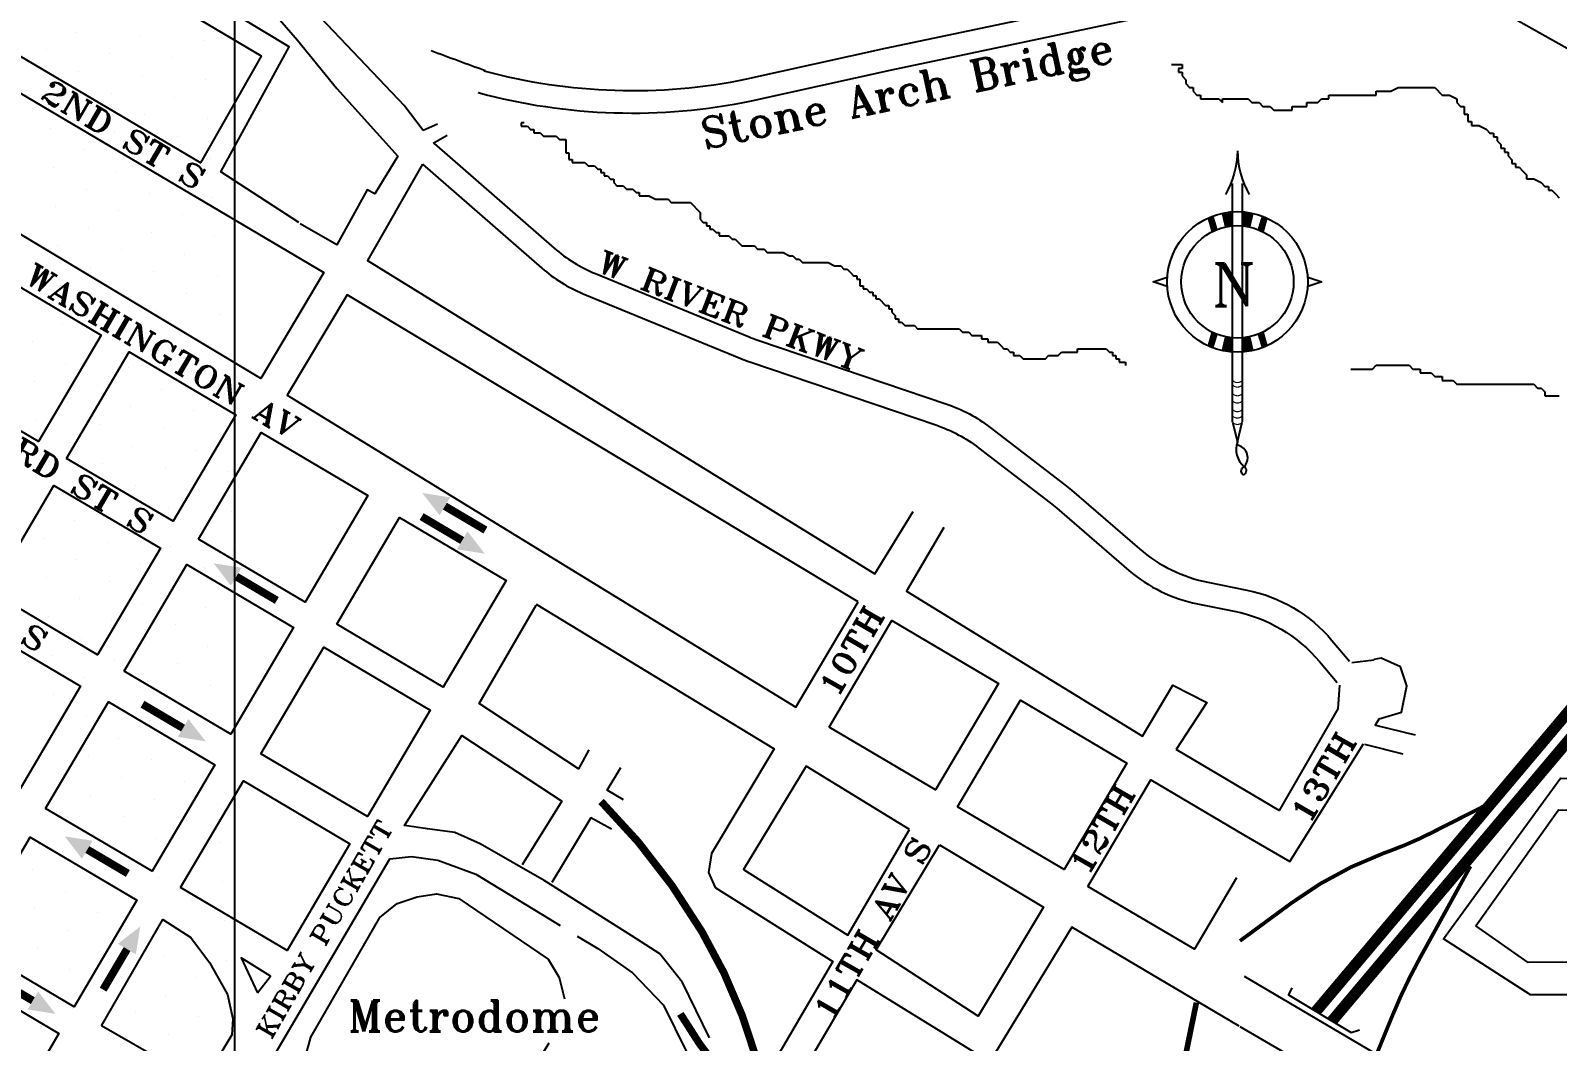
# Model space of a CAD drawing. Extents: x -273 to 22785, y -15 to 12122.
# Drawn here: x 8410 to 12484, y 5490 to 8186 of the extents above; entities that cross this region are included whole.
import ezdxf
from ezdxf.enums import TextEntityAlignment as Align

# ---------------------------------------------------------------- set-up
doc = ezdxf.new("R2010")
doc.units = 0
doc.linetypes.add('HIDDEN', pattern=[0.375, 0.25, -0.125])
doc.layers.get('0').update_dxf_attribs({"linetype": 'CONTINUOUS'})
for name, color, linetype in [('BORDER_AND_TITLE_INFORMATI', 5, 'CONTINUOUS'), ('FREEWAYS', 2, 'CONTINUOUS'), ('HYPERLINK_REGIONS', 253, 'CONTINUOUS'), ('NORTH_ARROW', 6, 'CONTINUOUS'), ('STREET_CURBS', 7, 'CONTINUOUS'), ('STREET_NAMES', 7, 'CONTINUOUS'), ('TEXT_LABELS_AND_DIRECTIONS', 1, 'HIDDEN'), ('TRAFFIC_DIRECTION_ARROW', 7, 'CONTINUOUS')]:
    doc.layers.add(name, color=color, linetype=linetype)
doc.styles.add('ROMAN', font='romant.shx')
doc.styles.add('ROMAN_60', font='romant.shx', dxfattribs={"height": 60})

# ---------------------------------------------------------------- blocks, each defined once
blk = doc.blocks.new('*X5')
at = {"color": 0}
for p, q in [((8532.9, 8182), (8532.9, 8182)), ((8701.5, 8171.1), (8701.5, 8171.1)), ((8870.2, 8160.3), (8870.2, 8160.3)), ((8451.7, 8135.1), (8451.7, 8135.1)), ((8620.4, 8124.3), (8620.4, 8124.3)), ((8789, 8113.4), (8789, 8113.4)), ((8539.2, 8077.4), (8539.2, 8077.4)), ((8458, 8030.5), (8458, 8030.5)), ((8707.8, 8066.5), (8707.8, 8066.5)), ((8876.5, 8055.6), (8876.5, 8055.6)), ((8626.6, 8019.6), (8626.6, 8019.6)), ((8795.3, 8008.8), (8795.3, 8008.8)), ((8545.4, 7972.8), (8545.4, 7972.8)), ((8714.1, 7961.9), (8714.1, 7961.9)), ((8882.8, 7951), (8882.8, 7951)), ((8464.3, 7925.9), (8464.3, 7925.9)), ((8632.9, 7915), (8632.9, 7915)), ((8551.7, 7868.1), (8551.7, 7868.1)), ((8801.6, 7904.1), (8801.6, 7904.1)), ((8720.4, 7857.3), (8720.4, 7857.3)), ((8889, 7846.4), (8889, 7846.4)), ((8470.5, 7821.3), (8470.5, 7821.3)), ((8639.2, 7810.4), (8639.2, 7810.4)), ((8807.9, 7799.5), (8807.9, 7799.5)), ((8558, 7763.5), (8558, 7763.5)), ((8726.7, 7752.6), (8726.7, 7752.6)), ((8895.3, 7741.8), (8895.3, 7741.8)), ((8476.8, 7716.6), (8476.8, 7716.6)), ((8645.5, 7705.8), (8645.5, 7705.8)), ((8814.1, 7694.9), (8814.1, 7694.9)), ((8564.3, 7658.9), (8564.3, 7658.9)), ((8732.9, 7648), (8732.9, 7648)), ((8901.6, 7637.1), (8901.6, 7637.1)), ((8483.1, 7612), (8483.1, 7612)), ((8651.8, 7601.1), (8651.8, 7601.1)), ((8820.4, 7590.2), (8820.4, 7590.2)), ((8570.6, 7554.3), (8570.6, 7554.3)), ((8739.2, 7543.4), (8739.2, 7543.4)), ((8489.4, 7507.4), (8489.4, 7507.4)), ((8907.9, 7532.5), (8907.9, 7532.5)), ((8658, 7496.5), (8658, 7496.5)), ((8826.7, 7485.6), (8826.7, 7485.6)), ((8576.8, 7449.6), (8576.8, 7449.6)), ((8745.5, 7438.7), (8745.5, 7438.7)), ((8914.2, 7427.9), (8914.2, 7427.9)), ((8495.7, 7402.7), (8495.7, 7402.7)), ((8664.3, 7391.9), (8664.3, 7391.9)), ((8833, 7381), (8833, 7381)), ((8414.5, 7355.9), (8414.5, 7355.9)), ((8583.1, 7345), (8583.1, 7345)), ((8751.8, 7334.1), (8751.8, 7334.1)), ((8501.9, 7298.1), (8501.9, 7298.1)), ((8920.4, 7323.2), (8920.4, 7323.2)), ((8670.6, 7287.2), (8670.6, 7287.2)), ((8839.3, 7276.4), (8839.3, 7276.4)), ((8420.7, 7251.2), (8420.7, 7251.2)), ((8589.4, 7240.4), (8589.4, 7240.4)), ((8758.1, 7229.5), (8758.1, 7229.5)), ((8926.7, 7218.6), (8926.7, 7218.6)), ((8508.2, 7193.5), (8508.2, 7193.5)), ((8676.9, 7182.6), (8676.9, 7182.6)), ((8845.5, 7171.7), (8845.5, 7171.7)), ((8427, 7146.6), (8427, 7146.6)), ((8595.7, 7135.7), (8595.7, 7135.7)), ((8764.3, 7124.9), (8764.3, 7124.9)), ((8933, 7114), (8933, 7114)), ((8514.5, 7088.9), (8514.5, 7088.9)), ((8683.2, 7078), (8683.2, 7078)), ((8851.8, 7067.1), (8851.8, 7067.1)), ((8433.3, 7042), (8433.3, 7042)), ((8602, 7031.1), (8602, 7031.1)), ((8770.6, 7020.2), (8770.6, 7020.2)), ((8939.3, 7009.4), (8939.3, 7009.4)), ((8520.8, 6984.2), (8520.8, 6984.2)), ((8689.4, 6973.4), (8689.4, 6973.4)), ((8439.6, 6937.4), (8439.6, 6937.4)), ((8858.1, 6962.5), (8858.1, 6962.5)), ((8608.2, 6926.5), (8608.2, 6926.5)), ((8776.9, 6915.6), (8776.9, 6915.6)), ((8945.6, 6904.7), (8945.6, 6904.7)), ((8527.1, 6879.6), (8527.1, 6879.6)), ((8695.7, 6868.7), (8695.7, 6868.7)), ((8864.4, 6857.9), (8864.4, 6857.9)), ((8445.9, 6832.7), (8445.9, 6832.7)), ((8614.5, 6821.9), (8614.5, 6821.9)), ((8783.2, 6811), (8783.2, 6811)), ((8533.3, 6775), (8533.3, 6775)), ((8702, 6764.1), (8702, 6764.1)), ((8951.8, 6800.1), (8951.8, 6800.1)), ((8452.1, 6728.1), (8452.1, 6728.1)), ((8870.7, 6753.2), (8870.7, 6753.2)), ((8620.8, 6717.2), (8620.8, 6717.2)), ((8789.5, 6706.4), (8789.5, 6706.4)), ((8539.6, 6670.4), (8539.6, 6670.4)), ((8708.3, 6659.5), (8708.3, 6659.5)), ((8876.9, 6648.6), (8876.9, 6648.6)), ((8458.4, 6623.5), (8458.4, 6623.5)), ((8627.1, 6612.6), (8627.1, 6612.6)), ((8795.7, 6601.7), (8795.7, 6601.7)), ((8545.9, 6565.7), (8545.9, 6565.7)), ((8714.6, 6554.9), (8714.6, 6554.9)), ((8883.2, 6544), (8883.2, 6544)), ((8464.7, 6518.9), (8464.7, 6518.9)), ((8633.4, 6508), (8633.4, 6508)), ((8802, 6497.1), (8802, 6497.1)), ((8552.2, 6461.1), (8552.2, 6461.1)), ((8720.8, 6450.2), (8720.8, 6450.2)), ((8889.5, 6439.3), (8889.5, 6439.3)), ((8471, 6414.2), (8471, 6414.2)), ((8639.6, 6403.3), (8639.6, 6403.3)), ((8558.5, 6356.5), (8558.5, 6356.5)), ((8808.3, 6392.5), (8808.3, 6392.5)), ((8727.1, 6345.6), (8727.1, 6345.6)), ((8895.8, 6334.7), (8895.8, 6334.7)), ((8477.3, 6309.6), (8477.3, 6309.6)), ((8645.9, 6298.7), (8645.9, 6298.7)), ((8814.6, 6287.8), (8814.6, 6287.8)), ((8564.7, 6251.8), (8564.7, 6251.8)), ((8733.4, 6241), (8733.4, 6241)), ((8483.5, 6205), (8483.5, 6205)), ((8652.2, 6194.1), (8652.2, 6194.1)), ((8902.1, 6230.1), (8902.1, 6230.1)), ((8820.9, 6183.2), (8820.9, 6183.2)), ((8571, 6147.2), (8571, 6147.2)), ((8739.7, 6136.3), (8739.7, 6136.3)), ((8908.3, 6125.5), (8908.3, 6125.5)), ((8489.8, 6100.3), (8489.8, 6100.3)), ((8658.5, 6089.5), (8658.5, 6089.5)), ((8827.1, 6078.6), (8827.1, 6078.6)), ((8577.3, 6042.6), (8577.3, 6042.6)), ((8746, 6031.7), (8746, 6031.7)), ((8496.1, 5995.7), (8496.1, 5995.7)), ((8914.6, 6020.8), (8914.6, 6020.8)), ((8414.9, 5948.8), (8414.9, 5948.8)), ((8664.8, 5984.8), (8664.8, 5984.8)), ((8833.4, 5974), (8833.4, 5974)), ((8583.6, 5938), (8583.6, 5938)), ((8752.2, 5927.1), (8752.2, 5927.1)), ((8920.9, 5916.2), (8920.9, 5916.2)), ((8502.4, 5891.1), (8502.4, 5891.1)), ((8671, 5880.2), (8671, 5880.2)), ((8839.7, 5869.3), (8839.7, 5869.3)), ((8421.2, 5844.2), (8421.2, 5844.2)), ((8589.9, 5833.3), (8589.9, 5833.3)), ((8508.7, 5786.5), (8508.7, 5786.5)), ((8758.5, 5822.5), (8758.5, 5822.5)), ((8927.2, 5811.6), (8927.2, 5811.6)), ((8677.3, 5775.6), (8677.3, 5775.6)), ((8846, 5764.7), (8846, 5764.7)), ((8427.5, 5739.6), (8427.5, 5739.6)), ((8596.1, 5728.7), (8596.1, 5728.7)), ((8764.8, 5717.8), (8764.8, 5717.8)), ((8933.5, 5707), (8933.5, 5707)), ((8514.9, 5681.8), (8514.9, 5681.8)), ((8683.6, 5671), (8683.6, 5671)), ((8433.8, 5635), (8433.8, 5635)), ((8602.4, 5624.1), (8602.4, 5624.1)), ((8852.3, 5660.1), (8852.3, 5660.1)), ((8771.1, 5613.2), (8771.1, 5613.2)), ((8939.7, 5602.3), (8939.7, 5602.3)), ((8521.2, 5577.2), (8521.2, 5577.2)), ((8689.9, 5566.3), (8689.9, 5566.3)), ((8858.5, 5555.5), (8858.5, 5555.5)), ((8440, 5530.3), (8440, 5530.3)), ((8608.7, 5519.5), (8608.7, 5519.5)), ((8777.4, 5508.6), (8777.4, 5508.6)), ((8946, 5497.7), (8946, 5497.7))]:
    blk.add_line(p, q, dxfattribs=at)
blk = doc.blocks.new('*U6')
at = {"layer": 'HYPERLINK_REGIONS'}
blk.add_line((8955.2, 3375.8), (8955.2, 9621.1), dxfattribs=at)
blk = doc.blocks.new('ARROW')
at = {"layer": 'STREET_CURBS', "const_width": 23.4}
blk.add_lwpolyline([(-67.3, -0.9), (-207.4, -0.9)], dxfattribs=at)
at = {"layer": 'STREET_CURBS'}
blk.add_solid([(-67.3, 30.7), (10.7, -0.5), (-67.3, -31.3)], dxfattribs=at)
blk = doc.blocks.new('NORTH_ARROW')
for p, q in [((0.112, 0.746), (0.487, 0.621)), ((0.487, 0.621), (0.112, 0.496))]:
    blk.add_line(p, q)
for points in [[(-1.763, 4.121, -0.127271), (-2.078, 2.955, -0.127271)], [(-1.763, 4.121, 0.127271), (-1.448, 2.955, 0.127271)], [(-1.763, -3.641, 0.308679), (-1.584, -4.309, -0.554214), (-1.6, -4.527, -0.604469), (-1.6, -4.321, 0.60541), (-1.755, -3.738, 0.60541)]]:
    blk.add_lwpolyline(points, format="xyb")
for points in [[(-1.901, 3.246), (-1.901, -2.254)], [(-1.638, 3.246), (-1.638, -2.254)], [(-3.638, 0.496), (-4.013, 0.621), (-3.638, 0.746)], [(-1.901, -2.254), (-1.901, -3.107)], [(-1.638, -2.254), (-1.638, -3.107)], [(-1.894, -3.119), (-1.763, -3.641), (-1.633, -3.119)]]:
    blk.add_lwpolyline(points)
at = {"const_width": 0.03}
for points in [[(-1.894, -2.003, 0.465825), (-1.633, -2.003, 0.465825)], [(-1.894, -2.124, 0.465825), (-1.633, -2.124, 0.465825)], [(-1.894, -2.355, 0.465825), (-1.633, -2.355, 0.465825)], [(-1.894, -2.549, 0.465825), (-1.633, -2.549, 0.465825)], [(-1.894, -2.78, 0.465825), (-1.633, -2.78, 0.465825)], [(-1.894, -2.95, 0.465825), (-1.633, -2.95, 0.465825)], [(-1.894, -3.12, 0.465825), (-1.633, -3.12, 0.465825)]]:
    blk.add_lwpolyline(points, format="xyb", dxfattribs=at)
for radius in [1.875, 1.5]:
    blk.add_circle((-1.763, 0.621), radius)
for points in [[(-2.186, 2.444), (-1.9, 2.486), (-2.1, 2.078), (-1.9, 2.096)], [(-1.33, 2.444), (-1.615, 2.486), (-1.415, 2.078), (-1.615, 2.096)], [(-2.562, 2.316), (-2.397, 2.375), (-2.459, 1.951), (-2.288, 2.019)], [(-0.954, 2.316), (-1.119, 2.375), (-1.056, 1.951), (-1.227, 2.019)], [(-2.562, -1.075), (-2.397, -1.134), (-2.459, -0.71), (-2.288, -0.777)], [(-0.954, -1.075), (-1.119, -1.134), (-1.056, -0.71), (-1.227, -0.777)], [(-2.186, -1.202), (-1.9, -1.245), (-2.1, -0.837), (-1.9, -0.854)], [(-1.33, -1.202), (-1.615, -1.245), (-1.415, -0.837), (-1.615, -0.854)]]:
    blk.add_solid(points)
at = {"style": 'ROMAN'}
blk.add_text('N', height=1.133, dxfattribs=at).set_placement((-2.451, -0.024), (-1.264, -0.024), align=Align.ALIGNED)

msp = doc.modelspace()

# ---------------------------------------------------------------- linework, layer by layer
at = {"layer": 'FREEWAYS'}
for points, const_width in [([(11839.7, 5570.2), (12576.5, 6444.4, 0.051146), (12743.2, 6689), (12762.6, 6724.9, 0.055639), (12883.4, 7023.2), (13241.6, 8299.3, -0.045052), (13340.7, 8559.7), (13359.5, 8598.3, -0.023669)], 30), ([(11882.6, 5544.4), (12614.4, 6412.5, 0.051146), (12786.7, 6665.4), (12806.2, 6701.4, 0.055639), (12931.1, 7009.8), (13289.2, 8285.9, -0.045052), (13385.2, 8538), (13401.8, 8572.1, -0.023669)], 30), ([(10357.9, 5411.6, -0.02509), (10348, 5440.9, 0.064658), (10201.6, 5782.5, 0.062529), (9932.2, 6130.4, -2.389738)], 20), ([(12296.2, 6121.7), (12147.5, 6046.3, -0.028248), (12044.1, 6000.9), (12018.8, 5991.5, 0.069637), (11775, 5859.7), (11637.1, 5758.2)], 10), ([(12001.8, 5456.1), (12042.8, 5556.5, -0.029081), (12117.9, 5713.8), (12252.1, 5957.4)], 10), ([(11520.8, 5593.6, -0.032299), (11410.4, 5152.6, -0.084275)], 15), ([(10143.9, 5563.7, 0.054121), (10313.7, 5336.9, -0.042111)], 20)]:
    msp.add_lwpolyline(points, format="xyb", dxfattribs=dict(at, const_width=const_width))
at = {"layer": 'STREET_CURBS'}
for p, q in [((11454, 8095.6), (11483.3, 8095.6)), ((11473.5, 8085.5), (11473.5, 8075.3)), ((11483.3, 8085.5), (11473.5, 8085.5)), ((11473.5, 8075.3), (11483.3, 8075.3)), ((11483.3, 8095.6), (11483.3, 8085.5)), ((11483.3, 8075.3), (11483.3, 8065.2)), ((11483.3, 8065.2), (11493.1, 8055)), ((11493.1, 8055), (11493.1, 8044.9)), ((11493.1, 8044.9), (11502.8, 8034.7)), ((11502.8, 8034.7), (11512.6, 8034.7)), ((11512.6, 8034.7), (11512.6, 8024.6)), ((12040, 8024.6), (12059.5, 8034.7)), ((12059.5, 8034.7), (12157.2, 8034.7)), ((12157.2, 8034.7), (12176.7, 8014.4)), ((9406.9, 7987.2), (9457.4, 7920.3)), ((11512.6, 8024.6), (11522.4, 8014.4)), ((11522.4, 8014.4), (11532.1, 8014.4)), ((11532.1, 8014.4), (11532.1, 8004.3)), ((11532.1, 8004.3), (11581, 8004.3)), ((11581, 8004.3), (11590.7, 7994.1)), ((11590.7, 8004.3), (11659.1, 8004.3)), ((11590.7, 7994.1), (11590.7, 8004.3)), ((11659.1, 8004.3), (11668.9, 7994.1)), ((11668.9, 7994.1), (11688.4, 7994.1)), ((11688.4, 7994.1), (11698.2, 7984)), ((11815.4, 7994.1), (11844.7, 7994.1)), ((11815.4, 7984), (11815.4, 7994.1)), ((11844.7, 7994.1), (11854.4, 8004.3)), ((11854.4, 8004.3), (11874, 8004.3)), ((11874, 8014.4), (12000.9, 8014.4)), ((11874, 8004.3), (11874, 8014.4)), ((12000.9, 8024.6), (12040, 8024.6)), ((12000.9, 8014.4), (12000.9, 8024.6)), ((12176.7, 8014.4), (12196.3, 8014.4)), ((12196.3, 8014.4), (12215.8, 8004.3)), ((12215.8, 8004.3), (12215.8, 7994.1)), ((12215.8, 7994.1), (12225.6, 7984)), ((11698.2, 7984), (11717.7, 7984)), ((11717.7, 7984), (11727.5, 7973.8)), ((11727.5, 7973.8), (11776.3, 7973.8)), ((11776.3, 7984), (11815.4, 7984)), ((11776.3, 7973.8), (11776.3, 7984)), ((12225.6, 7984), (12235.3, 7984)), ((12235.3, 7984), (12235.3, 7963.7)), ((12235.3, 7963.7), (12245.1, 7963.7)), ((12245.1, 7963.7), (12245.1, 7943.4)), ((9457.4, 7920.3), (9496.2, 7937.8)), ((9484.6, 7886.4), (9521.4, 7907.7)), ((9718.7, 7940.5), (9718.7, 7931.6)), ((9727.2, 7940.5), (9718.7, 7940.5)), ((9718.7, 7931.6), (9735.8, 7931.6)), ((9735.8, 7931.6), (9744.3, 7922.7)), ((9744.3, 7922.7), (9752.8, 7922.7)), ((9752.8, 7922.7), (9752.8, 7913.9)), ((9752.8, 7913.9), (9769.9, 7913.9)), ((9769.9, 7913.9), (9778.4, 7905)), ((9778.4, 7905), (9812.6, 7905)), ((9812.6, 7905), (9821.1, 7896.1)), ((12245.1, 7943.4), (12254.9, 7943.4)), ((12254.9, 7943.4), (12254.9, 7933.2)), ((12254.9, 7933.2), (12274.4, 7933.2)), ((12274.4, 7933.2), (12293.9, 7923.1)), ((12293.9, 7923.1), (12303.7, 7912.9)), ((12303.7, 7912.9), (12313.5, 7912.9)), ((12313.5, 7912.9), (12313.5, 7902.8)), ((9821.1, 7896.1), (9838.2, 7896.1)), ((9838.2, 7896.1), (9838.2, 7860.7)), ((12313.5, 7902.8), (12323.2, 7902.8)), ((12323.2, 7902.8), (12323.2, 7892.6)), ((12323.2, 7892.6), (12333, 7882.5)), ((12333, 7882.5), (12333, 7872.3)), ((12333, 7872.3), (12342.8, 7872.3)), ((12342.8, 7872.3), (12342.8, 7862.2)), ((9838.2, 7860.7), (9846.7, 7860.7)), ((9846.7, 7860.7), (9846.7, 7842.9)), ((9846.7, 7842.9), (9855.2, 7842.9)), ((9855.2, 7842.9), (9855.2, 7834.1)), ((9855.2, 7834.1), (9889.3, 7834.1)), ((9889.3, 7834.1), (9897.9, 7825.2)), ((9897.9, 7825.2), (9914.9, 7825.2)), ((9914.9, 7825.2), (9923.5, 7816.3)), ((12342.8, 7862.2), (12352.5, 7862.2)), ((12352.5, 7862.2), (12352.5, 7852)), ((12352.5, 7852), (12362.3, 7841.9)), ((12362.3, 7841.9), (12362.3, 7831.7)), ((12362.3, 7831.7), (12372.1, 7831.7)), ((12372.1, 7831.7), (12372.1, 7821.6)), ((9923.5, 7816.3), (9932, 7816.3)), ((9932, 7816.3), (9932, 7807.5)), ((9932, 7807.5), (9940.5, 7807.5)), ((9940.5, 7807.5), (9940.5, 7798.6)), ((9940.5, 7798.6), (9949.1, 7798.6)), ((9949.1, 7798.6), (9957.6, 7789.7)), ((9957.6, 7789.7), (9966.1, 7789.7)), ((9966.1, 7789.7), (9966.1, 7780.9)), ((12372.1, 7821.6), (12381.8, 7821.6)), ((12381.8, 7821.6), (12391.6, 7811.4)), ((12391.6, 7811.4), (12401.4, 7801.3)), ((12401.4, 7801.3), (12401.4, 7791.1)), ((12401.4, 7791.1), (12420.9, 7791.1)), ((12420.9, 7791.1), (12440.4, 7781)), ((9966.1, 7780.9), (9974.7, 7772)), ((9974.7, 7772), (9991.7, 7772)), ((9991.7, 7772), (10000.3, 7763.1)), ((10000.3, 7763.1), (10017.3, 7763.1)), ((10017.3, 7763.1), (10025.9, 7754.2)), ((10025.9, 7754.2), (10034.4, 7754.2)), ((10034.4, 7754.2), (10034.4, 7745.4)), ((10034.4, 7745.4), (10060, 7745.4)), ((10060, 7745.4), (10077.1, 7736.5)), ((12440.4, 7781), (12450.2, 7770.8)), ((12450.2, 7770.8), (12460, 7770.8)), ((12460, 7770.8), (12460, 7760.7)), ((12460, 7760.7), (12469.7, 7760.7)), ((12469.7, 7760.7), (12479.5, 7750.5)), ((12479.5, 7750.5), (12489.3, 7740.4)), ((10077.1, 7736.5), (10111.2, 7736.5)), ((10111.2, 7736.5), (10119.7, 7727.6)), ((10119.7, 7727.6), (10170.9, 7727.6)), ((10170.9, 7727.6), (10179.5, 7718.8)), ((10179.5, 7718.8), (10188, 7709.9)), ((10188, 7709.9), (10196.5, 7701)), ((10196.5, 7701), (10196.5, 7683.3)), ((10196.5, 7683.3), (10205.1, 7674.4)), ((10205.1, 7674.4), (10213.6, 7674.4)), ((10213.6, 7674.4), (10213.6, 7665.6)), ((10213.6, 7665.6), (10222.1, 7665.6)), ((10222.1, 7665.6), (10222.1, 7656.7)), ((10222.1, 7656.7), (10230.7, 7656.7)), ((10230.7, 7656.7), (10239.2, 7647.8)), ((10239.2, 7647.8), (10247.7, 7647.8)), ((10247.7, 7647.8), (10247.7, 7639)), ((10247.7, 7639), (10273.3, 7639)), ((10273.3, 7639), (10281.9, 7630.1)), ((10281.9, 7630.1), (10290.4, 7630.1)), ((10290.4, 7630.1), (10298.9, 7621.2)), ((10298.9, 7621.2), (10307.5, 7612.4)), ((10307.5, 7612.4), (10341.6, 7612.4)), ((10341.6, 7612.4), (10350.1, 7603.5)), ((10350.1, 7603.5), (10367.2, 7603.5)), ((10367.2, 7603.5), (10375.7, 7594.6)), ((10375.7, 7594.6), (10418.4, 7594.6)), ((10418.4, 7594.6), (10435.5, 7585.7)), ((10435.5, 7585.7), (10444, 7585.7)), ((10444, 7585.7), (10452.5, 7576.9)), ((10452.5, 7576.9), (10461.1, 7576.9)), ((10461.1, 7576.9), (10469.6, 7568)), ((10469.6, 7568), (10537.9, 7568)), ((10537.9, 7568), (10554.9, 7559.1)), ((10554.9, 7559.1), (10572, 7559.1)), ((10572, 7559.1), (10580.5, 7550.3)), ((10580.5, 7550.3), (10589.1, 7550.3)), ((10589.1, 7550.3), (10597.6, 7541.4)), ((10597.6, 7541.4), (10606.1, 7532.5)), ((10606.1, 7532.5), (10614.7, 7532.5)), ((10614.7, 7532.5), (10614.7, 7523.7)), ((10614.7, 7523.7), (10623.2, 7523.7)), ((10623.2, 7523.7), (10623.2, 7505.9)), ((10623.2, 7505.9), (10631.7, 7505.9)), ((10631.7, 7505.9), (10631.7, 7497.1)), ((10631.7, 7497.1), (10640.3, 7497.1)), ((10640.3, 7497.1), (10648.8, 7488.2)), ((10648.8, 7488.2), (10657.3, 7488.2)), ((10657.3, 7488.2), (10657.3, 7479.3)), ((10657.3, 7479.3), (10665.9, 7479.3)), ((10665.9, 7479.3), (10665.9, 7470.5)), ((10665.9, 7470.5), (10674.4, 7470.5)), ((10674.4, 7470.5), (10691.5, 7452.7)), ((10691.5, 7452.7), (10700, 7452.7)), ((10700, 7452.7), (10700, 7443.9)), ((10700, 7443.9), (10708.5, 7443.9)), ((10708.5, 7443.9), (10708.5, 7435)), ((10708.5, 7435), (10717.1, 7426.1)), ((10717.1, 7426.1), (10717.1, 7417.2)), ((10717.1, 7417.2), (10725.6, 7417.2)), ((10725.6, 7417.2), (10725.6, 7408.4)), ((10725.6, 7408.4), (10734.1, 7408.4)), ((10734.1, 7408.4), (10742.7, 7399.5)), ((10742.7, 7399.5), (10768.3, 7399.5)), ((10768.3, 7399.5), (10776.8, 7390.6)), ((10776.8, 7390.6), (10887.7, 7390.6)), ((10887.7, 7390.6), (10896.3, 7381.8)), ((10896.3, 7381.8), (10913.3, 7381.8)), ((10913.3, 7381.8), (10921.8, 7372.9)), ((10921.8, 7372.9), (10947.4, 7372.9)), ((10947.4, 7372.9), (10947.4, 7364)), ((10947.4, 7364), (10964.5, 7364)), ((10964.5, 7364), (10964.5, 7355.2)), ((10964.5, 7355.2), (10990.1, 7355.2)), ((10990.1, 7355.2), (10998.6, 7346.3)), ((10998.6, 7346.3), (11007.2, 7337.4)), ((11007.2, 7337.4), (11015.7, 7337.4)), ((11015.7, 7337.4), (11024.2, 7328.6)), ((11203.4, 7337.4), (11280.2, 7337.4)), ((11203.4, 7328.6), (11203.4, 7337.4)), ((11280.2, 7337.4), (11288.8, 7328.6)), ((11024.2, 7328.6), (11032.8, 7328.6)), ((11032.8, 7328.6), (11032.8, 7319.7)), ((11032.8, 7319.7), (11049.8, 7319.7)), ((11049.8, 7319.7), (11058.4, 7310.8)), ((11058.4, 7310.8), (11118.1, 7310.8)), ((11118.1, 7310.8), (11126.6, 7319.7)), ((11126.6, 7319.7), (11152.2, 7319.7)), ((11152.2, 7319.7), (11160.8, 7328.6)), ((11160.8, 7328.6), (11203.4, 7328.6)), ((11288.8, 7328.6), (11297.3, 7328.6)), ((11297.3, 7328.6), (11297.3, 7319.7)), ((11297.3, 7319.7), (11305.8, 7319.7)), ((11305.8, 7319.7), (11305.8, 7310.8)), ((11305.8, 7310.8), (11314.4, 7310.8)), ((11314.4, 7310.8), (11314.4, 7302)), ((11314.4, 7302), (11331.4, 7302)), ((11331.4, 7302), (11331.4, 7293.1)), ((11991.2, 7283.6), (12000.9, 7293.7)), ((12000.9, 7293.7), (12088.8, 7293.7)), ((12088.8, 7293.7), (12098.6, 7283.6)), ((11932.6, 7283.6), (11991.2, 7283.6)), ((12098.6, 7283.6), (12118.1, 7283.6)), ((12118.1, 7283.6), (12118.1, 7273.4)), ((12118.1, 7273.4), (12147.4, 7273.4)), ((12147.4, 7273.4), (12157.2, 7263.3)), ((12157.2, 7263.3), (12176.7, 7263.3)), ((12176.7, 7263.3), (12176.7, 7253.1)), ((12176.7, 7253.1), (12206, 7253.1)), ((12206, 7253.1), (12215.8, 7243)), ((12215.8, 7243), (12420.9, 7243)), ((12420.9, 7243), (12430.7, 7232.8)), ((12430.7, 7232.8), (12440.4, 7232.8)), ((12440.4, 7232.8), (12450.2, 7222.7)), ((12450.2, 7222.7), (12450.2, 7212.5)), ((12450.2, 7212.5), (12489.3, 7212.5)), ((11935.2, 6500.7), (11995.1, 6508.3)), ((11998.9, 6333.8), (12104.8, 6308.3)), ((11969.6, 6282.8), (12071.7, 6257.3)), ((11636.9, 5530.1), (12183.8, 5212.4))]:
    msp.add_line(p, q, dxfattribs=at)
for points in [[(13161.5, 8244.6), (12085.2, 8846.2), (11933, 8572.3), (12581.7, 8196.2), (12664.1, 8337.9), (12740.4, 8289.7), (12609.4, 8082.7), (11882.8, 8491.9), (11701.2, 8263.4)], [(8593.4, 8672), (9028.2, 8386), (9407.9, 7985.6)], [(8668.2, 8531.6), (8783.5, 8457.4), (8914.9, 8367.8), (9016.8, 8283.9), (9122.1, 8160.6), (9227.4, 8031.8), (9390.3, 7851.6), (9328.9, 7750.9), (9308.3, 7761.2), (9226.9, 7614.9), (9129.8, 7670.8)], [(9125.8, 7674.8), (8917.4, 7809.5), (9100.3, 8142.9), (8506.9, 8501.1)], [(9456, 7829.9), (9309, 7572.9), (10662.5, 6737.4), (10765, 6904)], [(10846.8, 6860.6), (10747.2, 6690.9), (11377.3, 6304.6), (11458, 6440.6), (11548.7, 6394.6), (11467.3, 6268.9)], [(9899.5, 6267.9), (9872.2, 6217), (9606.7, 6391.4), (9758.7, 6654.2)], [(9759.2, 6656.2), (10394.2, 6270.5), (10227.4, 5991.6), (10218.7, 5940.6), (10236.9, 5900.7), (10551, 5703.5), (10124.7, 4975)], [(11997.6, 6333), (12008.5, 6350.5), (12068.1, 6368.2), (12082.2, 6438.9), (12065.2, 6488.9), (12014.2, 6512.5), (11994.7, 6508.8)], [(11902.5, 6440.2), (11898, 6377), (11742.1, 6106), (11467.3, 6268.9)], [(12833.1, 6328.7), (12688.9, 6067.8), (12686.5, 5702.2), (12406.5, 5700.9), (12266.7, 5798.6)], [(10221.7, 5500.2), (10149.4, 5647.7), (10089.5, 5723.9), (10014.7, 5771.9), (9780.9, 5919), (9609.9, 6017.5), (9541.7, 6047.6), (9469.2, 6057.2), (9408.2, 6065.9), (9560.7, 6306.2), (9827.7, 6131.3), (9721.7, 5961.2)], [(11647.5, 6041.3), (11770.4, 5970.5), (11966.7, 6283.8)], [(9992.1, 6134.2), (9949, 6160.5), (9985.4, 6220.6)], [(11231.3, 5903.6), (11398.9, 6187.9), (11647.5, 6041.3)], [(9960.1, 6056), (9905.4, 6086.7), (9800.9, 5914.2)], [(12266.7, 5798.6), (12486.9, 6108), (12689.4, 6104.6)], [(10101.6, 4935.5), (10051.5, 4849.9), (9963, 4849.4), (9884, 4856.9), (9805.4, 4874.4), (9337.4, 5163.2), (9149.8, 5272.6), (9097.9, 5341.8), (9064.5, 5411.6), (9062.7, 5457.5), (9368.2, 5977.2), (9426.1, 5983.5), (9496.7, 5973.9), (9597.9, 5936), (9774.9, 5828.5), (9823.3, 5799)], [(11628, 5926.7), (11515.6, 5736), (11231.3, 5903.6)], [(9157.5, 5501.1), (9341.6, 5820.5), (9387.9, 5857.8), (9441.2, 5876.1), (9493.2, 5883.4), (9552.7, 5871.2), (9791.1, 5709.2), (9820.4, 5660.3), (9834.4, 5604)], [(11634.7, 5531.3), (11188.3, 5794.7), (10969.9, 5436), (10615.2, 5654.9), (10235.5, 5009.9), (10584.2, 4784.5)], [(9868.7, 5771.3), (9923.4, 5737.9), (10016.3, 5673), (10098.7, 5586.5), (10160.4, 5462.8), (10288.2, 5330.1)], [(11775.1, 5633.3), (11766.7, 5614.1), (11933.7, 5513.7), (11955.7, 5521.5)], [(9793.3, 5485.6), (9630, 5216.9), (9586.2, 5184.6), (9539.8, 5166.8), (9482.8, 5164), (9422.8, 5175.7), (9185.9, 5332.8), (9153.7, 5380.1), (9148.4, 5418), (9142.8, 5446.5), (9157.5, 5501.1)]]:
    msp.add_lwpolyline(points, dxfattribs=at)
for points in [[(8864.7, 7833.9), (9026.1, 8118.1), (8392.7, 8493.2), (8226.8, 8209.5)], [(8204.2, 8123.9), (9192.3, 7540.8), (9024.8, 7258), (8045.1, 7845.4)], [(8146.6, 7257.5), (8314.2, 7541.8), (8598.5, 7374.2), (8430.9, 7089.9)], [(10617.9, 6662.7), (9254.6, 7481.1), (9094.6, 7214.3), (10451.6, 6381.8)], [(8505.8, 7045.1), (8673.4, 7329.4), (8957.7, 7161.8), (8790.1, 6877.6)], [(8858.1, 6829.7), (9025.7, 7114), (9310, 6946.4), (9142.4, 6662.1)], [(8304.5, 6689), (8472.1, 6973.3), (8756.4, 6805.8), (8588.8, 6521.5)], [(9226.8, 6602.9), (9394.4, 6887.2), (9678.7, 6719.6), (9511.1, 6435.3)], [(8659.7, 6477.7), (8827.2, 6762), (9111.5, 6594.4), (8944, 6310.1)], [(8091.8, 6320.8), (8259.4, 6605.1), (8543.6, 6437.5), (8376.1, 6153.3)], [(10540.6, 6328.5), (10708.1, 6612.8), (10992.4, 6445.2), (10824.8, 6160.9)], [(9024.8, 6257.3), (9192.4, 6541.6), (9476.7, 6374), (9309.1, 6089.7)], [(10883.7, 6116), (11051.3, 6400.3), (11335.6, 6232.8), (11168, 5948.5)], [(8449.9, 6111.5), (8617.5, 6395.8), (8901.8, 6228.2), (8734.2, 5943.9)], [(10755.4, 6055.1), (10480, 6224.5), (10312.1, 5949.1), (10590.5, 5773.2)], [(8810.4, 5900.7), (8978, 6185), (9262.3, 6017.4), (9094.7, 5733.1)], [(8241.6, 5750.4), (8409.2, 6034.6), (8693.5, 5867.1), (8525.9, 5582.8)], [(10835.1, 6014.1), (11113, 5848.2), (10938.7, 5557.8), (10666.7, 5734.2)], [(8599.4, 5531.6), (8763.1, 5815.1), (8837.3, 5767.4), (8887.7, 5700.4), (8935.8, 5615.4), (8949.6, 5550.5), (8946.7, 5507.9), (8868.7, 5376.7)], [(9015.3, 5619.7), (9050.1, 5664.4), (8972.3, 5713.4)], [(8033.8, 5394.7), (8201.3, 5679), (8485.6, 5511.4), (8318, 5227.1)]]:
    msp.add_lwpolyline(points, close=True, dxfattribs=at)
for points in [[(11534.4, 8316.7), (10690.5, 8138.9), (10320.4, 8056.4, -0.117407), (9620.3, 8078.1, -0.117407)], [(11546.8, 8258), (10703.2, 8080.3), (10333, 7997.7, -0.117489), (9604.6, 8020.2, -4.154915)], [(9622.9, 8079.2, -0.002416), (9478.7, 8132.2, 4.845353)], [(9486.8, 7885.2), (9806.9, 7606.3, 0.081757), (9917.4, 7538), (10327.1, 7369.5, 0.015938), (10350.9, 7360.5), (10854.9, 7189.8, -0.082371), (10970.3, 7128.1), (11170, 6974.6, -0.01394), (11187.3, 6960.5), (11368.9, 6804.1, 0.129173), (11551.5, 6714.9), (11655.2, 6694.2, -0.169931), (11882.7, 6559.7), (11929.4, 6504.3)], [(9456, 7829.9), (9773.9, 7552.9, 0.081757), (9884.5, 7484.6), (10305.3, 7311.5, 0.015938), (10329.2, 7302.5), (10825.3, 7134.5, -0.082371), (10940.7, 7072.8), (11130.9, 6926.6, -0.01394), (11148.2, 6912.5), (11340.8, 6746.6, 0.129173), (11523.4, 6657.4), (11621.8, 6637.7, -0.169931), (11849.3, 6503.3), (11896.4, 6447.3)], [(11648.6, 5664.3), (12229.3, 5322.2, 0.395001), (12255.9, 5328.1), (12278.1, 5360.6, -0.248005), (12294.6, 5369.4), (12691.3, 5369.4), (12691.3, 5614.2), (12412.3, 5614.2), (12180.6, 5763.6), (12492.1, 6192.6), (12683.7, 6190.9), (12746.5, 6300.2), (12739.5, 6499.7), (12738, 6511.9)]]:
    msp.add_lwpolyline(points, format="xyb", dxfattribs=at)

# ---------------------------------------------------------------- block references
at = {"layer": 'BORDER_AND_TITLE_INFORMATI'}
msp.add_blockref('*U6', (0, 0), dxfattribs=at)
at = {"layer": 'HYPERLINK_REGIONS', "linetype": 'CONTINUOUS'}
msp.add_blockref('*X5', (0, 0), dxfattribs=at)
at = {"layer": 'NORTH_ARROW', "xscale": 100, "yscale": 100, "zscale": 100}
msp.add_blockref('NORTH_ARROW', (11806.7, 7453.9), dxfattribs=at)
at = {"layer": 'TRAFFIC_DIRECTION_ARROW', "xscale": 0.8960000000001009, "yscale": 0.8960000000006402, "zscale": 0.896}
for p, rotation in [((9463.3, 6947.8), 149.4509984313286), ((9613.9, 6796.3), 329.4509984313286), ((8906.6, 6760.1), 149.4509984313286), ((8869.1, 6295.9), 329.4509984313286), ((8509.1, 6031.9), 149.4509984313286), ((8697.4, 5788.7), 59.45099843132864), ((8468.3, 5569), 329.4509984313286)]:
    msp.add_blockref('ARROW', p, dxfattribs=dict(at, rotation=rotation))

# ---------------------------------------------------------------- texts
at = {"layer": 'STREET_NAMES', "style": 'ROMAN_60'}
msp.add_text('Stone Arch Bridge', height=82.301, rotation=12.0308, dxfattribs=at).set_placement((10209.2, 7869.7))
at = {"layer": 'STREET_NAMES', "style": 'ROMAN_60', "width": 1.2}
for s, height, rotation, p in [('2ND ST S', 60, 329.4489, (8432.3, 8006.9)), ('W RIVER PKWY', 60, 338.9144, (9916.9, 7544.9)), ('WASHINGTON AV', 60, 329.4489, (8389.5, 7516.1)), ('3RD ST S', 60, 329.4489, (8299, 7083.6)), ('4TH ST S', 60, 329.4489, (8017, 6769.9)), ('10TH', 60, 59.9917, (10561.2, 6403.5)), ('13TH', 60, 59.9917, (11820.6, 6067.1)), ('12TH', 60, 59.9917, (11230.1, 5928.8)), ('KIRBY PUCKETT', 48, 59.9917, (9051.4, 5493.2)), ('11TH AV S', 60, 59.9917, (10546.9, 5540.1))]:
    msp.add_text(s, height=height, rotation=rotation, dxfattribs=at).set_placement(p)
at = {"layer": 'TEXT_LABELS_AND_DIRECTIONS', "style": 'ROMAN_60'}
msp.add_text('Metrodome', height=82.3, dxfattribs=at).set_placement((9257.1, 5517))

doc.saveas('drawing.dxf')
